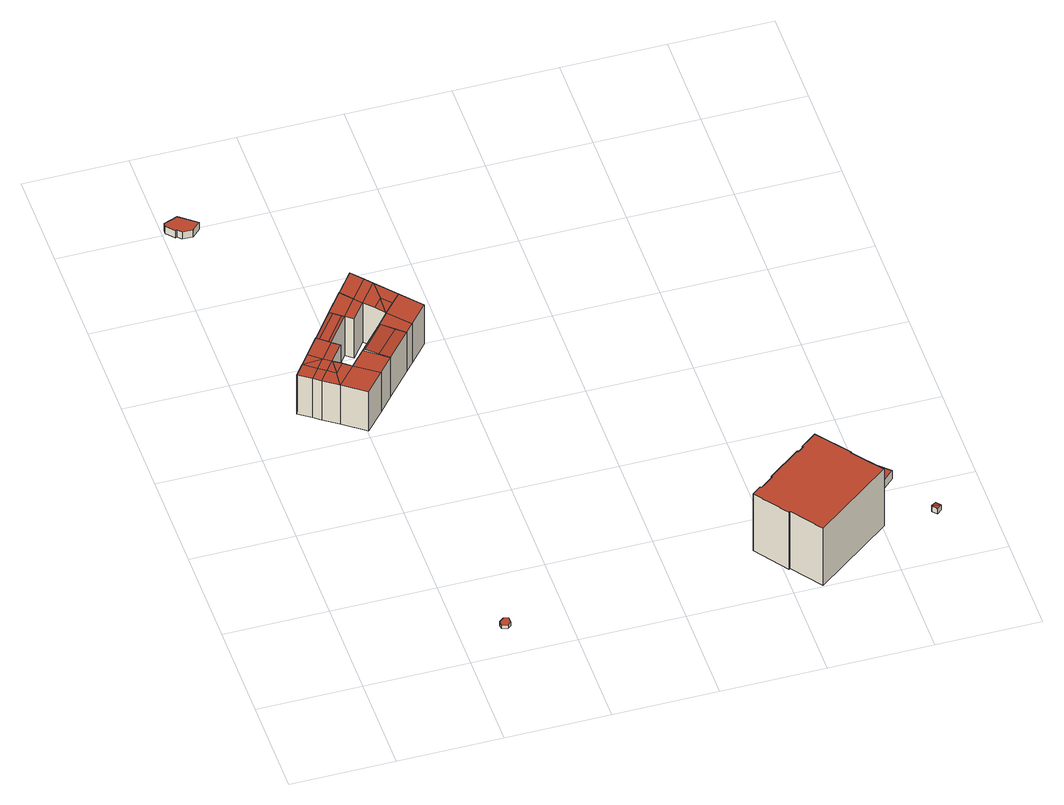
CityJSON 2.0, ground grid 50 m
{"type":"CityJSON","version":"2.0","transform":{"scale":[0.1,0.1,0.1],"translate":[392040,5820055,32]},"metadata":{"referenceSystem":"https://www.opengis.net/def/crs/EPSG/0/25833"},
"CityObjects":{
"building1":{"type":"Building","attributes":{"function":"2523","roofType":"1000","measuredHeight":2.16},"address":[{"locality":"Berlin","thoroughfareNumber":"7","thoroughfareName":"Gontardstr."}],"geometry":[{"type":"MultiSurface","lod":"2","boundaries":[[[0,1,2,3,4,5]],[[6,7,8,9,10,11]],[[4,11,10,5]],[[5,10,9,0]],[[0,9,8,1]],[[1,8,7,2]],[[2,7,6,3]],[[3,6,11,4]]],"semantics":{"surfaces":[{"type":"RoofSurface"},{"type":"GroundSurface"},{"type":"WallSurface"}],"values":[0,1,2,2,2,2,2,2]}}]},
"building2":{"type":"Building","attributes":{"function":"1471","roofType":"1000","measuredHeight":4.51},"address":[{"locality":"Berlin","thoroughfareNumber":"13","thoroughfareName":"Karl-Liebknecht-Str."}],"geometry":[{"type":"MultiSurface","lod":"2","boundaries":[[[12,13,14,15]],[[16,17,18,19]],[[20,21,17,16]],[[22,23,13,12]],[[19,18,24,25]],[[26,27,21,20]],[[25,24,23,22]],[[15,14,27,26]],[[14,13,23,24,18,17,21,27]],[[16,19,25,22,12,15,26,20]]],"semantics":{"surfaces":[{"type":"WallSurface"},{"type":"GroundSurface"},{"type":"RoofSurface"}],"values":[0,0,0,0,0,0,0,0,1,2]}}]},
"building3":{"type":"Building","attributes":{"function":"1421","roofType":"1130","measuredHeight":25.15},"address":[{"locality":"Berlin","thoroughfareNumber":"1","thoroughfareName":"Panoramastr."}],"geometry":[{"type":"MultiSurface","lod":"2","boundaries":[[[28,29,30]],[[31,32,33,34]],[[35,36,37,38]],[[39,40,41,42]],[[43,44,45]],[[46,28,47,48]],[[49,50,51,52]],[[53,54,55,56]],[[57,58,59,60]],[[61,62,63]],[[64,65,58,61]],[[66,67,46,48,68]],[[69,70,71,72]],[[73,61,74,75]],[[76,43,77,78]],[[70,79,80,71]],[[81,82,83,84]],[[85,86,69,87]],[[76,88,87]],[[89,53,56,90]],[[32,91,92,33]],[[58,81,84,59]],[[93,73,75,94]],[[50,93,94,51]],[[40,69,72,41]],[[95,96,57,60,97]],[[79,95,97,80]],[[98,99,73,81]],[[36,89,90,37]],[[82,100,39,42,83]],[[101,102,29,70]],[[45,31,34,77]],[[103,82,49]],[[54,66,68,55]],[[30,88,78,47]],[[91,49,52,92]],[[73,104,105]],[[61,35,38,74]],[[59,74,38,60]],[[71,80,97,106]],[[34,33,107,77]],[[92,52,83,42]],[[33,92,42,107]],[[55,106,97,56]],[[52,51,94,83]],[[60,38,37,90]],[[48,106,55,68]],[[107,42,41,72]],[[71,106,48,47]],[[107,72,78,77]],[[71,47,78,72]],[[83,94,75,84]],[[84,75,74,59]],[[90,56,97,60]],[[82,81,73,93]],[[99,64,61,73]],[[91,39,100,108]],[[109,95,110]],[[70,28,46,111]],[[102,85,88,30]],[[49,82,93,50]],[[67,66,54,112]],[[70,111,95,79]],[[32,44,39,91]],[[31,45,44,32]],[[98,65,64,99]],[[112,110,95,111]],[[108,82,103]],[[67,111,46]],[[96,95,109]],[[91,108,103,49]],[[58,57,35,61]],[[81,58,65,98]],[[67,112,111]],[[44,69,40,39]],[[70,69,86,101]],[[89,57,96,109]],[[101,86,85,102]],[[89,109,110,53]],[[100,82,108]],[[44,43,76,69]],[[54,53,110,112]],[[57,89,36,35]]],"semantics":{"surfaces":[{"type":"WallSurface"},{"type":"GroundSurface"},{"type":"RoofSurface"}],"values":[0,0,0,0,0,0,0,0,0,0,0,0,0,0,0,0,0,0,0,0,0,0,0,0,0,0,0,0,0,0,0,0,0,0,0,0,0,0,1,1,1,1,1,1,1,1,1,1,1,1,1,1,1,1,2,2,2,2,2,2,2,2,2,2,2,2,2,2,2,2,2,2,2,2,2,2,2,2,2,2,2,2,2]}}]},
"building4":{"type":"Building","attributes":{"function":"1482","roofType":"1000","measuredHeight":31.13},"address":[{"locality":"Berlin","thoroughfareNumber":"1","thoroughfareName":"Rathausstr."}],"geometry":[{"type":"MultiSurface","lod":"2","boundaries":[[[113,114,115,116,117,118,119,120,121,122,123,124,125,126,127,128]],[[129,115,114,130]],[[131,125,124,132]],[[133,128,127,134]],[[135,118,117,136]],[[137,120,119,138]],[[132,124,123,139]],[[140,126,125,131]],[[130,114,113,141]],[[138,119,118,135]],[[142,122,121,143]],[[139,123,122,142]],[[141,113,128,133]],[[143,121,120,137]],[[134,127,126,140]],[[144,116,115,129]],[[136,117,116,144]],[[140,131,132,139,142,143,137,138,135,136,144,129,130,141,133,134]]],"semantics":{"surfaces":[{"type":"GroundSurface"},{"type":"WallSurface"},{"type":"RoofSurface"}],"values":[0,1,1,1,1,1,1,1,1,1,1,1,1,1,1,1,1,2]}}]},
"building5":{"type":"Building","attributes":{"function":"1004","roofType":"1130","measuredHeight":5.01},"address":[{"locality":"Berlin","thoroughfareNumber":"2","thoroughfareName":"Rathausstr."}],"geometry":[{"type":"MultiSurface","lod":"2","boundaries":[[[145,146,147,148]],[[149,150,147,146]],[[150,151,148,147]],[[152,149,146,145]],[[151,152,145,148]],[[151,150,152]],[[152,150,149]]],"semantics":{"surfaces":[{"type":"GroundSurface"},{"type":"WallSurface"},{"type":"RoofSurface"}],"values":[0,1,1,1,1,2,2]}}]},
"building6":{"type":"Building","attributes":{"function":"1004","measuredHeight":4.09},"address":[{"locality":"Berlin","thoroughfareNumber":"3","thoroughfareName":"Rathausstr."}],"geometry":[{"type":"MultiSurface","lod":"2","boundaries":[[[153,154,155,156]],[[157,158,156,155]],[[159,160,154,153]],[[158,159,153,156]],[[160,157,155,154]],[[158,157,159]],[[159,157,160]]],"semantics":{"surfaces":[{"type":"GroundSurface"},{"type":"WallSurface"},{"type":"RoofSurface"}],"values":[0,1,1,1,1,2,2]}}]}
},
"vertices":[
[710,118,70],[727,130,70],[726,158,70],[703,165,70],[682,148,70],[683,126,70],[703,165,47],[726,158,47],[727,130,47],[710,118,47],[683,126,47],[682,148,47],
[75,3020,83],[75,3020,40],[8,2996,40],[8,2996,83],[49,2940,83],[49,2940,40],[67,2922,40],[67,2922,83],[42,2936,83],[42,2936,40],[158,2956,83],[158,2956,40],[117,2918,40],[117,2918,83],[5,2976,83],[5,2976,40],
[370,1902,284],[379,1896,284],[370,1902,282],[638,2257,282],[688,2200,282],[688,2200,41],[638,2257,41],[583,1609,282],[494,1508,282],[494,1508,41],[583,1608,41],[637,2057,282],[571,1969,282],[571,1969,41],[637,2057,41],[556,2149,284],[606,2092,282],[556,2149,282],[303,1813,284],[370,1902,41],[303,1813,41],[806,2064,282],[894,1964,282],[894,1964,41],[806,2064,41],[317,1637,282],[283,1662,282],[283,1662,41],[317,1637,41],[475,1687,282],[547,1768,282],[547,1768,41],[475,1687,41],[652,1688,282],[652,1688,279],[627,1707,282],[610,1720,285],[556,1761,292],[223,1706,282],[263,1759,284],[223,1706,41],[535,1997,282],[429,1857,282],[429,1857,41],[535,1997,41],[768,1820,282],[652,1688,41],[768,1820,41],[475,2042,284],[556,2149,41],[475,2042,41],[465,1831,282],[465,1831,41],[662,1900,282],[718,1964,282],[718,1964,41],[662,1900,41],[489,2031,284],[524,2005,283],[484,2035,284],[475,2042,282],[387,1586,282],[387,1586,41],[719,2164,282],[719,2164,41],[806,1863,282],[806,1863,41],[398,1743,282],[437,1715,284],[398,1743,41],[671,1893,292],[726,1852,285],[678,2010,284],[419,1865,283],[384,1891,284],[762,2014,284],[743,1839,282],[768,1820,279],[363,1769,41],[606,2092,41],[720,2062,284],[394,1663,284],[358,1690,284],[363,1769,282],[323,1715,284],
[1951,343,5],[1955,337,5],[2019,386,5],[2015,390,5],[2175,511,5],[2178,506,5],[2209,529,5],[2204,534,5],[2281,591,5],[2402,435,5],[2397,432,5],[2509,287,5],[2139,8,5],[2030,154,5],[2025,150,5],[1907,310,5],[2019,386,357],[1955,337,357],[2139,8,357],[2509,287,357],[1907,310,357],[2025,150,357],[2178,506,357],[2175,511,357],[2204,534,357],[2209,529,357],[2397,432,357],[2030,154,357],[1951,343,357],[2402,435,357],[2281,591,357],[2015,390,357],
[2376,761,40],[2621,528,40],[2572,484,40],[2327,718,40],[2621,528,92],[2572,484,91],[2327,718,92],[2376,761,92],
[2768,272,43],[2746,253,43],[2726,276,43],[2749,295,43],[2726,276,82],[2749,295,76],[2768,272,76],[2746,253,76]
]}
